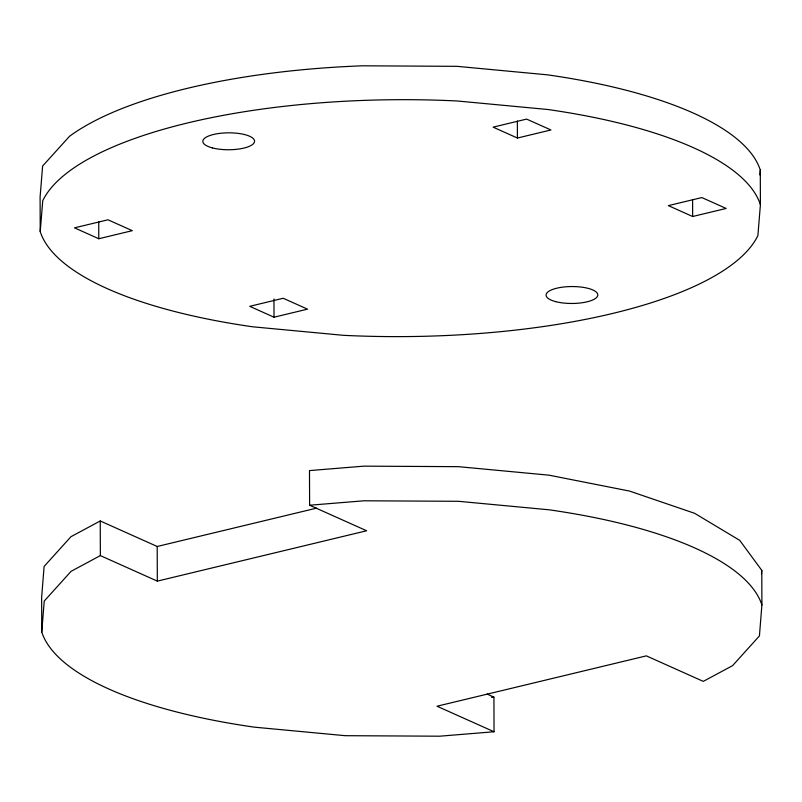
<?xml version="1.0" encoding="UTF-8"?>
<svg xmlns="http://www.w3.org/2000/svg" width="802" height="802" viewBox="0 0 802 802"><rect width="100%" height="100%" fill="white"/><g stroke="black" fill="none" stroke-linecap="round" stroke-linejoin="round"><path stroke-width="1.2" d="M494.042 731.755L439.666 736.196L345.181 735.685L254.565 727.183A362.053 118.475 -0.2 0 1 41.754 631.996L44.23 601.069L71.077 571.335L100.36 555.606L157.322 581.119L366.634 530.764L309.612 505.23L309.492 470.594L363.867 466.152L458.353 466.664L548.969 475.165L629.56 491.075L694.622 513.31L739.715 540.347L761.78 570.352L761.9 604.989L759.424 635.916L732.577 665.65L703.294 681.379L646.332 655.866L437.02 706.221L494.042 731.755L493.922 697.118L487.085 694.061M761.479 574.072L761.78 570.352M40.22 231.588L42.757 200.66A362.053 118.475 -0.2 0 1 457.17 100.972L547.776 109.493A362.053 118.475 -0.2 0 1 760.406 204.71L757.88 235.638A362.053 118.475 -0.2 0 1 343.467 335.326L252.851 326.815A362.053 118.475 -0.2 0 1 40.22 231.588L40.1 196.951L42.626 166.024L69.533 136.29A362.053 118.475 -0.2 0 1 362.564 65.804L457.05 66.335L547.656 74.857A362.053 118.475 -0.2 0 1 760.286 170.084L760.406 204.71M759.895 174.956L760.286 170.084M316.62 508.137L157.202 546.483L100.24 520.969L70.957 536.698L44.11 566.443L41.634 597.36L41.754 631.996M98.796 238.735L132.29 230.675L107.989 219.798L74.496 227.848L98.796 238.735L98.736 221.723M517.42 138.034L550.914 129.974L526.613 119.097L493.12 127.147L517.42 138.034L517.36 121.022M274.023 317.211L307.517 309.151L283.206 298.264L249.723 306.324L274.023 317.211L273.963 298.976M692.647 216.5L726.141 208.45L701.84 197.563L668.347 205.623L692.647 216.5L692.587 199.487M309.612 505.23L363.988 500.789L458.473 501.3L549.089 509.801A362.053 118.475 -0.2 0 1 761.9 604.989M491.456 697.329L493.922 697.118M157.202 546.483L157.322 581.119M100.24 520.969L100.36 555.606M555.656 301.632A25.864 8.461 -0.2 0 0 597.48 296.259A25.864 8.461 -0.2 0 0 562.693 287.136A25.864 8.461 -0.2 0 0 555.656 301.632M212.4 147.909A25.864 8.461 -0.2 0 0 254.234 142.535A25.864 8.461 -0.2 0 0 219.437 133.413A25.864 8.461 -0.2 0 0 212.4 147.909"/></g></svg>
